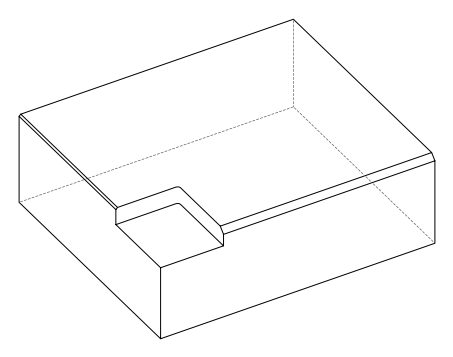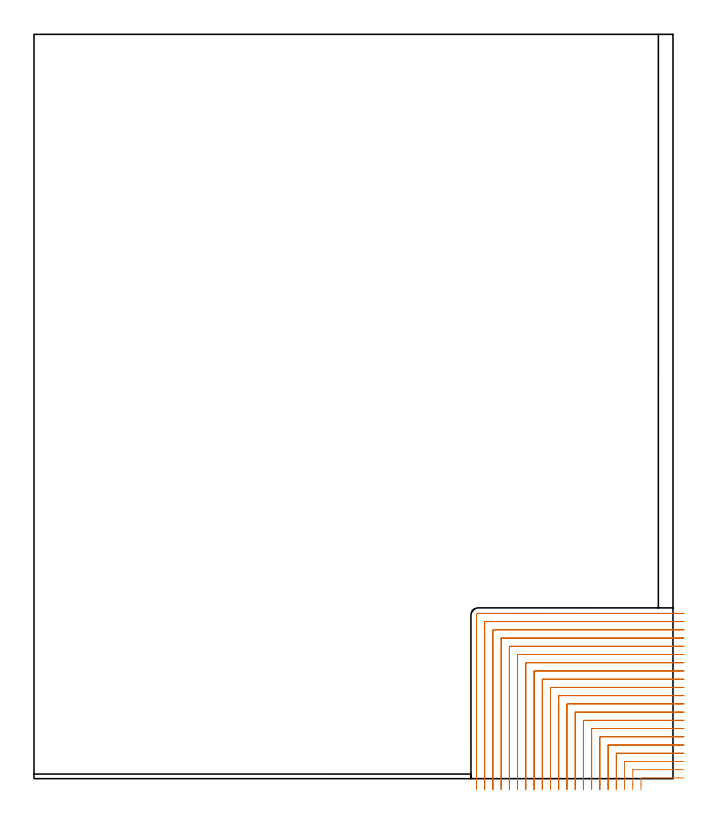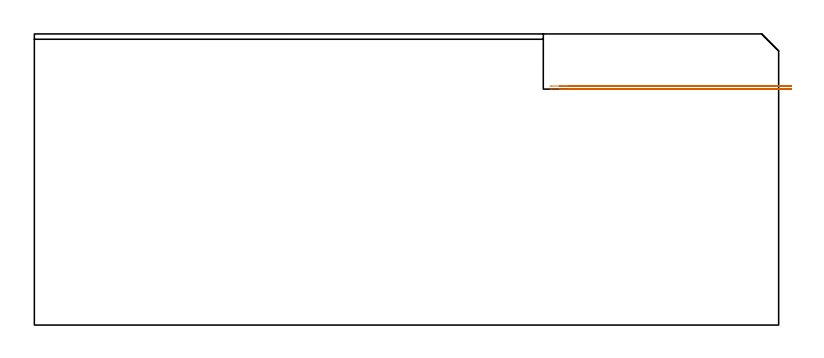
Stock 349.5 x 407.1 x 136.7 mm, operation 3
(PLAN: 3 operations, 1 tool changes, 109.9 min)
(1 AREA_MILL | FG_CHAMFER_SURFACE | UGT0205_001 | 2.07 min | 753 mm3)
(2 AREA_MILL_1 | FG_CHAMFER_SURFACE_1 | UGT0205_001 | 7.75 min | 10199 mm3)
(3 MILL_CORNER_NOTCH_RECTANGULAR | CORNER_NOTCH_RECTANGULAR | NXT0201_008 | Follow Part, ap 1.5, ae 75% | 100.11 min | 267092 mm3)
(TOOL UGT0205_001 | Chamfer Mill 20 x 3 x 45 deg. | D20 FL50 Z2)
(TOOL NXT0201_008 | ENDMILL 6mm [2P460-0600-NA 1630] | D6 FL26 Z6)
(OP 3 MILL_CORNER_NOTCH_RECTANGULAR, part 2 of 2)
G0 Z146.7
X355.5 Y13.9
Z112.239
G1 X352.5
X318.795 F500.
G3 X318.5 Y13.605 R0.3
G1 Y-3.
Y-6. F250.
G0 Z146.7
X355.5 Y18.4
Z112.239
G1 X352.5
X314.295 F500.
G3 X314. Y18.105 R0.3
G1 Y-3.
Y-6. F250.
G0 Z146.7
X355.5 Y22.9
Z112.239
G1 X352.5
X309.795 F500.
G3 X309.5 Y22.605 R0.3
G1 Y-3.
Y-6. F250.
G0 Z146.7
X355.5 Y27.4
Z112.239
G1 X352.5
X305.295 F500.
G3 X305. Y27.105 R0.3
G1 Y-3.
Y-6. F250.
G0 Z146.7
X355.5 Y31.9
Z112.239
G1 X352.5
X300.795 F500.
G3 X300.5 Y31.605 R0.3
G1 Y-3.
Y-6. F250.
G0 Z146.7
X355.5 Y36.4
Z112.239
G1 X352.5
X296.296 F500.
G3 X296. Y36.104 R0.3
G1 Y-3.
Y-6. F250.
G0 Z146.7
X355.5 Y40.9
Z112.239
G1 X352.5
X291.796 F500.
G3 X291.5 Y40.604 R0.3
G1 Y-3.
Y-6. F250.
G0 Z146.7
X355.5 Y45.4
Z112.239
G1 X352.5
X287.296 F500.
G3 X287. Y45.104 R0.3
G1 Y-3.
Y-6. F250.
G0 Z146.7
X355.5 Y49.9
Z112.239
G1 X352.5
X282.796 F500.
G3 X282.5 Y49.604 R0.3
G1 Y-3.
Y-6. F250.
G0 Z146.7
X355.5 Y54.4
Z112.239
G1 X352.5
X278.296 F500.
G3 X278. Y54.104 R0.3
G1 Y-3.
Y-6. F250.
G0 Z146.7
X355.5 Y58.9
Z112.239
G1 X352.5
X273.796 F500.
G3 X273.5 Y58.603 R0.3
G1 Y-3.
Y-6. F250.
G0 Z146.7
X355.5 Y63.4
Z112.239
G1 X352.5
X269.297 F500.
G3 X269. Y63.103 R0.3
G1 Y-3.
Y-6. F250.
G0 Z146.7
X355.5 Y67.9
Z112.239
G1 X352.5
X264.797 F500.
G3 X264.5 Y67.603 R0.3
G1 Y-3.
Y-6. F250.
G0 Z146.7
X355.5 Y72.4
Z112.239
G1 X352.5
X260.297 F500.
G3 X260. Y72.103 R0.3
G1 Y-3.
Y-6. F250.
G0 Z146.7
X355.5 Y76.9
Z112.239
G1 X352.5
X255.797 F500.
G3 X255.5 Y76.603 R0.3
G1 Y-3.
Y-6. F250.
G0 Z146.7
X355.5 Y81.4
Z112.239
G1 X352.5
X251.297 F500.
G3 X251. Y81.103 R0.3
G1 Y-3.
Y-6. F250.
G0 Z146.7
X355.5 Y85.9
Z112.239
G1 X352.5
X246.797 F500.
G3 X246.5 Y85.603 R0.3
G1 Y-3.
Y-6. F250.
G0 Z146.7
X355.5 Y90.4
Z112.239
G1 X352.5
X243. F500.
G3 X242. Y89.4 R1.
G1 Y-3.
Y-6. F250.
G0 Z146.7
X355.5 Y0.4
Z110.8
G1 X352.5
X332.294 F500.
G3 X332. Y0.106 R0.3
G1 Y-3.
Y-6. F250.
G0 Z146.7
X355.5 Y4.9
Z110.8
G1 X352.5
X327.794 F500.
G3 X327.5 Y4.606 R0.3
G1 Y-3.
Y-6. F250.
G0 Z146.7
X355.5 Y9.4
Z110.8
G1 X352.5
X323.295 F500.
G3 X323. Y9.105 R0.3
G1 Y-3.
Y-6. F250.
G0 Z146.7
X355.5 Y13.9
Z110.8
G1 X352.5
X318.795 F500.
G3 X318.5 Y13.605 R0.3
G1 Y-3.
Y-6. F250.
G0 Z146.7
X355.5 Y18.4
Z110.8
G1 X352.5
X314.295 F500.
G3 X314. Y18.105 R0.3
G1 Y-3.
Y-6. F250.
G0 Z146.7
X355.5 Y22.9
Z110.8
G1 X352.5
X309.795 F500.
G3 X309.5 Y22.605 R0.3
G1 Y-3.
Y-6. F250.
G0 Z146.7
X355.5 Y27.4
Z110.8
G1 X352.5
X305.295 F500.
G3 X305. Y27.105 R0.3
G1 Y-3.
Y-6. F250.
G0 Z146.7
X355.5 Y31.9
Z110.8
G1 X352.5
X300.795 F500.
G3 X300.5 Y31.605 R0.3
G1 Y-3.
Y-6. F250.
G0 Z146.7
X355.5 Y36.4
Z110.8
G1 X352.5
X296.296 F500.
G3 X296. Y36.104 R0.3
G1 Y-3.
Y-6. F250.
G0 Z146.7
X355.5 Y40.9
Z110.8
G1 X352.5
X291.796 F500.
G3 X291.5 Y40.604 R0.3
G1 Y-3.
Y-6. F250.
G0 Z146.7
X355.5 Y45.4
Z110.8
G1 X352.5
X287.296 F500.
G3 X287. Y45.104 R0.3
G1 Y-3.
Y-6. F250.
G0 Z146.7
X355.5 Y49.9
Z110.8
G1 X352.5
X282.796 F500.
G3 X282.5 Y49.604 R0.3
G1 Y-3.
Y-6. F250.
G0 Z146.7
X355.5 Y54.4
Z110.8
G1 X352.5
X278.296 F500.
G3 X278. Y54.104 R0.3
G1 Y-3.
Y-6. F250.
G0 Z146.7
X355.5 Y58.9
Z110.8
G1 X352.5
X273.796 F500.
G3 X273.5 Y58.603 R0.3
G1 Y-3.
Y-6. F250.
G0 Z146.7
X355.5 Y63.4
Z110.8
G1 X352.5
X269.297 F500.
G3 X269. Y63.103 R0.3
G1 Y-3.
Y-6. F250.
G0 Z146.7
X355.5 Y67.9
Z110.8
G1 X352.5
X264.797 F500.
G3 X264.5 Y67.603 R0.3
G1 Y-3.
Y-6. F250.
G0 Z146.7
X355.5 Y72.4
Z110.8
G1 X352.5
X260.297 F500.
G3 X260. Y72.103 R0.3
G1 Y-3.
Y-6. F250.
G0 Z146.7
X355.5 Y76.9
Z110.8
G1 X352.5
X255.797 F500.
G3 X255.5 Y76.603 R0.3
G1 Y-3.
Y-6. F250.
G0 Z146.7
X355.5 Y81.4
Z110.8
G1 X352.5
X251.297 F500.
G3 X251. Y81.103 R0.3
G1 Y-3.
Y-6. F250.
G0 Z146.7
X355.5 Y85.9
Z110.8
G1 X352.5
X246.797 F500.
G3 X246.5 Y85.603 R0.3
G1 Y-3.
Y-6. F250.
G0 Z146.7
X355.5 Y90.4
Z110.8
G1 X352.5
X243. F500.
G3 X242. Y89.4 R1.
G1 Y-3.
Y-6. F250.
G0 Z146.7
M5
M2
